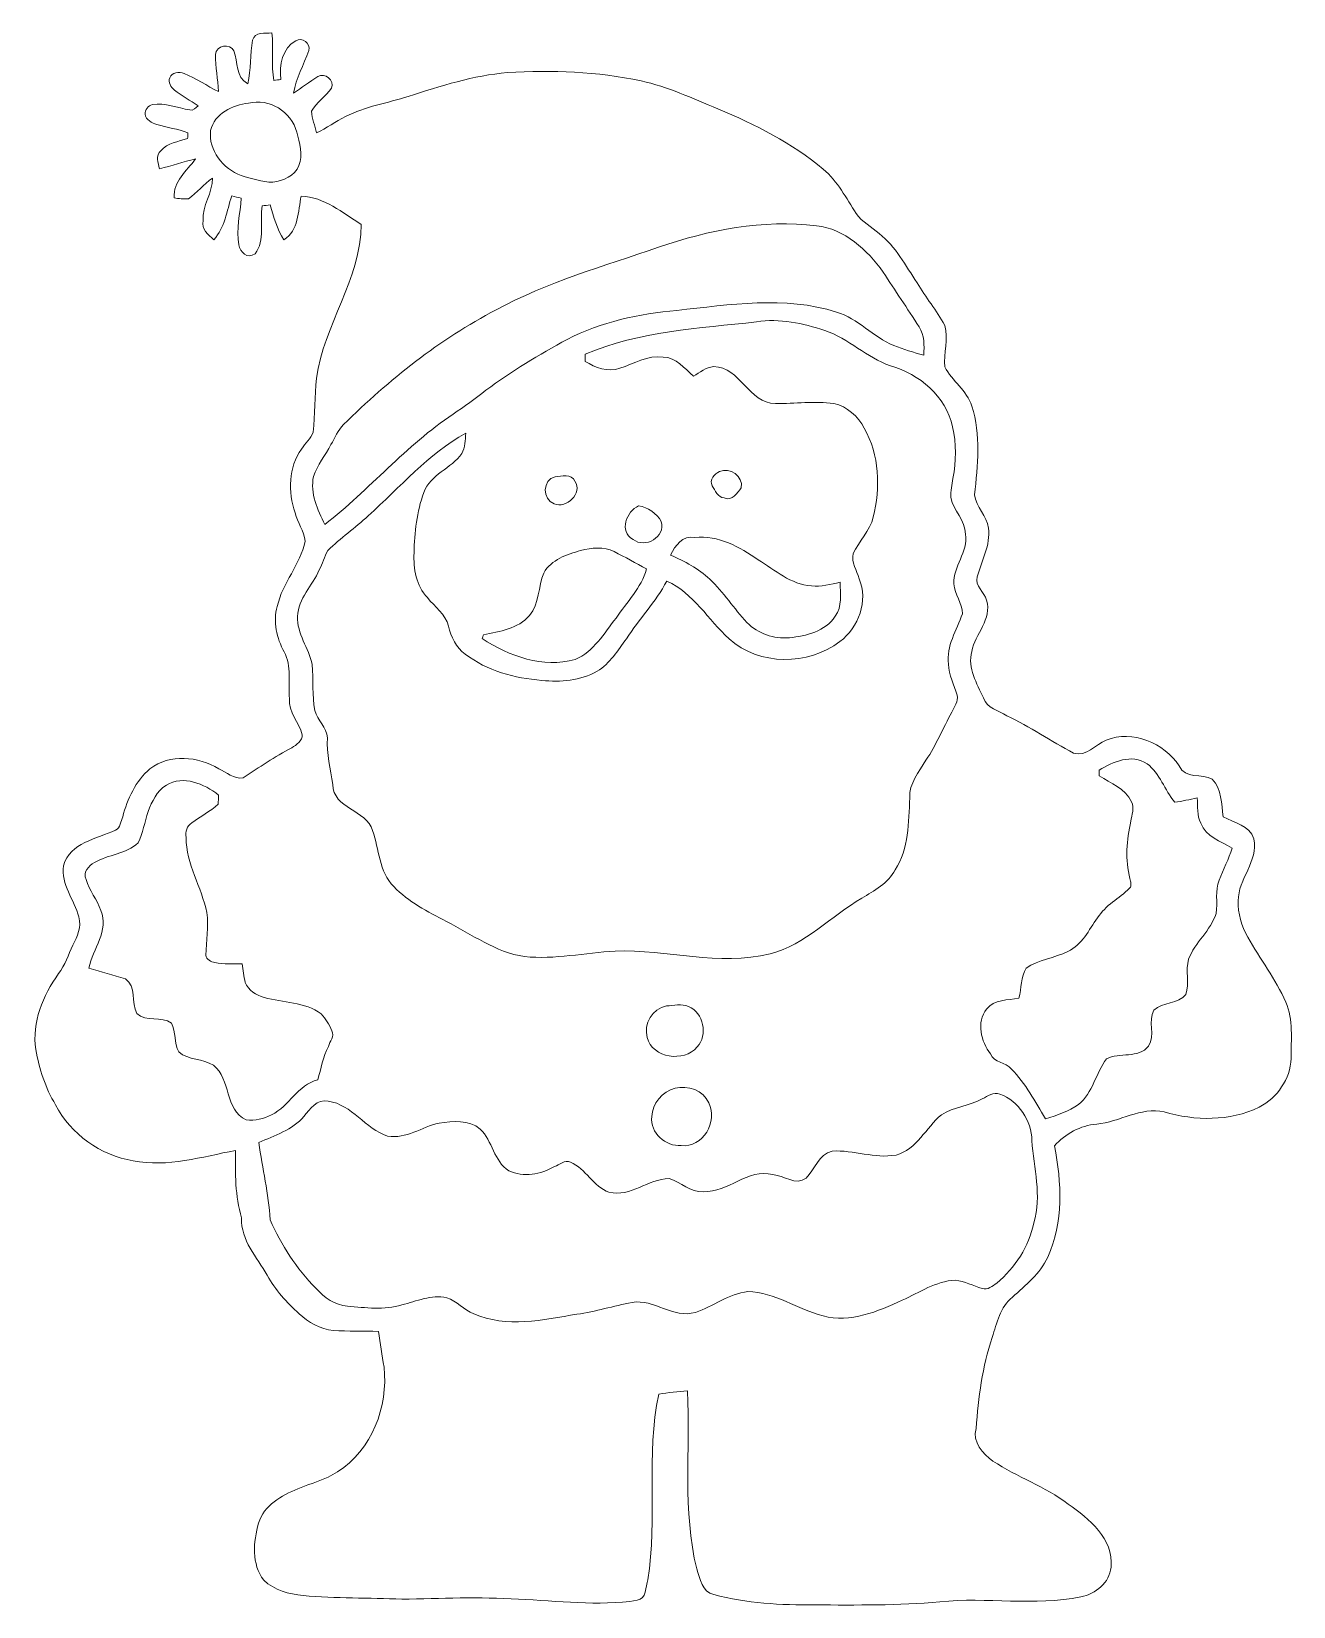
# Model space of a CAD drawing. Header units: centimetres. Extents: x -13 to 13, y -16.2 to 16.2.
import ezdxf

# ---------------------------------------------------------------- set-up
doc = ezdxf.new("R2010")
doc.units = ezdxf.units.CM
doc.header["$MEASUREMENT"] = 0
doc.layers.add('Layer 1', color=7, linetype='Continuous')

msp = doc.modelspace()

# ---------------------------------------------------------------- linework, layer by layer
at = {"layer": 'Layer 1', "color": 251, "lineweight": 9}
for points, knots in [([(-8.4577, 16.03893), (-8.40972, 16.21603), (-8.19594, 16.17546), (-8.05518, 16.18534), (-8.05518, 16.18534), (-8.02801, 15.85972), (-8.07211, 15.52811), (-8.01496, 15.20497), (-8.01496, 15.20497), (-7.96804, 15.21343), (-7.92112, 15.2219), (-7.87385, 15.23001), (-7.87385, 15.23001), (-7.90489, 15.52141), (-7.84422, 15.86854), (-7.56693, 16.02694), (-7.56693, 16.02694), (-7.44205, 16.10808), (-7.24732, 15.96908), (-7.29812, 15.82197), (-7.29812, 15.82197), (-7.40395, 15.53093), (-7.55212, 15.25294), (-7.61562, 14.94673), (-7.61562, 14.94673), (-7.44311, 15.05433), (-7.28471, 15.18309), (-7.10938, 15.2861), (-7.10938, 15.2861), (-6.97321, 15.37959), (-6.74919, 15.21132), (-6.8321, 15.04763), (-6.8321, 15.04763), (-6.94851, 14.87335), (-7.1369, 14.75588), (-7.24026, 14.57314), (-7.24026, 14.57314), (-7.23956, 14.41968), (-7.16724, 14.27645), (-7.1369, 14.12794), (-7.1369, 14.12794), (-6.92911, 14.2246), (-6.74461, 14.36324), (-6.53964, 14.46554), (-6.53964, 14.46554), (-6.13395, 14.67227), (-5.67922, 14.74142), (-5.24883, 14.87865), (-5.24883, 14.87865), (-4.58243, 15.0949), (-3.90686, 15.31045), (-3.20484, 15.36865), (-3.20484, 15.36865), (-2.28726, 15.42792), (-1.35699, 15.39264), (-0.45599, 15.19967), (-0.45599, 15.19967), (0.09505, 15.08185), (0.6034, 14.8349), (1.12304, 14.62676), (1.12304, 14.62676), (1.8928, 14.29939), (2.6548, 13.92297), (3.29686, 13.37864), (3.29686, 13.37864), (3.59319, 13.13345), (3.76711, 12.78174), (3.97525, 12.466), (3.97525, 12.466), (4.09625, 12.29314), (4.28922, 12.19189), (4.44586, 12.05537), (4.44586, 12.05537), (4.78911, 11.78937), (4.98878, 11.39461), (5.22726, 11.04184), (5.22726, 11.04184), (5.40541, 10.74233), (5.62978, 10.47104), (5.79594, 10.16448), (5.79594, 10.16448), (5.87637, 9.88684), (5.77724, 9.59121), (5.79805, 9.3097), (5.79805, 9.3097), (5.95151, 9.02218), (6.25314, 8.82039), (6.35579, 8.50113), (6.35579, 8.50113), (6.54206, 7.91129), (6.47644, 7.28158), (6.41224, 6.67692), (6.41224, 6.67692), (6.44258, 6.42609), (6.66201, 6.24124), (6.70011, 5.99112), (6.70011, 5.99112), (6.74173, 5.63693), (6.5537, 5.31872), (6.46833, 4.98605), (6.46833, 4.98605), (6.41189, 4.8012), (6.61191, 4.67279), (6.65812, 4.50557), (6.65812, 4.50557), (6.7756, 4.11363), (6.42388, 3.81307), (6.35368, 3.45041), (6.35368, 3.45041), (6.26301, 3.1061), (6.45669, 2.79036), (6.59745, 2.49262), (6.59745, 2.49262), (6.66589, 2.27954), (6.90613, 2.23368), (7.07334, 2.12785), (7.07334, 2.12785), (7.54959, 1.90066), (7.98774, 1.60432), (8.45129, 1.35456), (8.45129, 1.35456), (8.71552, 1.2713), (8.89791, 1.54047), (9.12228, 1.62443), (9.12228, 1.62443), (9.66732, 1.84245), (10.30761, 1.56164), (10.62758, 1.09668), (10.62758, 1.09668), (10.74823, 0.81128), (11.08584, 0.94146), (11.30562, 0.82222), (11.30562, 0.82222), (11.49894, 0.6109), (11.4933, 0.31386), (11.5321, 0.04681), (11.5321, 0.04681), (11.7473, -0.08301), (12.08808, -0.12676), (12.15969, -0.40898), (12.15969, -0.40898), (12.26094, -0.87465), (11.83479, -1.2306), (11.84008, -1.68498), (11.84008, -1.68498), (11.83161, -1.94533), (11.90957, -2.20532), (12.03728, -2.4311), (12.03728, -2.4311), (12.28775, -2.88301), (12.61513, -3.29153), (12.81762, -3.7706), (12.81762, -3.7706), (12.97849, -4.13255), (12.9284, -4.5453), (12.92769, -4.93053), (12.92769, -4.93053), (12.9164, -5.35386), (12.64159, -5.73945), (12.27294, -5.93383), (12.27294, -5.93383), (11.66581, -6.23158), (10.95108, -6.21641), (10.3129, -6.03014), (10.3129, -6.03014), (9.83171, -5.92431), (9.39533, -6.24075), (8.92684, -6.28343), (8.92684, -6.28343), (8.58782, -6.30636), (8.28267, -6.48522), (8.05512, -6.7304), (8.05512, -6.7304), (8.20647, -7.48605), (8.24492, -8.3045), (7.91754, -9.02099), (7.91754, -9.02099), (7.76232, -9.36565), (7.46422, -9.60096), (7.18976, -9.84508), (7.18976, -9.84508), (6.93858, -10.0511), (6.86979, -10.37848), (6.77701, -10.67375), (6.77701, -10.67375), (6.56746, -11.27736), (6.49267, -11.9173), (6.44152, -12.55088), (6.44152, -12.55088), (6.3625, -12.83381), (6.58157, -13.06488), (6.78795, -13.22081), (6.78795, -13.22081), (7.28501, -13.55136), (7.86074, -13.74504), (8.34017, -14.10593), (8.34017, -14.10593), (8.76738, -14.41214), (9.27468, -14.81325), (9.22211, -15.40556), (9.22211, -15.40556), (9.19072, -15.72871), (8.90109, -15.95201), (8.60193, -16.01939), (8.60193, -16.01939), (7.64308, -16.21131), (6.66377, -16.01587), (5.69822, -16.12064), (5.69822, -16.12064), (4.84132, -16.19861), (3.98054, -16.18414), (3.12153, -16.18449), (3.12153, -16.18449), (2.42479, -16.18767), (1.71747, -16.15204), (1.04155, -15.97177), (1.04155, -15.97177), (0.79954, -15.92062), (0.76039, -15.63663), (0.69018, -15.44296), (0.69018, -15.44296), (0.39844, -14.24422), (0.55648, -12.99644), (0.5018, -11.77654), (0.5018, -11.77654), (0.30319, -11.78818), (0.10563, -11.8097), (-0.09016, -11.8418), (-0.09016, -11.8418), (-0.36215, -13.10263), (-0.11203, -14.40226), (-0.31594, -15.66944), (-0.31594, -15.66944), (-0.36286, -15.80455), (-0.34381, -16.06067), (-0.53396, -16.08889), (-0.53396, -16.08889), (-1.3457, -16.21589), (-2.16591, -16.09524), (-2.98047, -16.06702), (-2.98047, -16.06702), (-3.77951, -16.01446), (-4.57996, -16.04973), (-5.37936, -16.06561), (-5.37936, -16.06561), (-6.0581, -16.03527), (-6.73861, -16.05256), (-7.41559, -15.99011), (-7.41559, -15.99011), (-7.70628, -15.9626), (-8.00438, -15.87511), (-8.22522, -15.67649), (-8.22522, -15.67649), (-8.47957, -15.34241), (-8.43829, -14.8831), (-8.33246, -14.50069), (-8.33246, -14.50069), (-8.22169, -14.13098), (-7.85833, -13.92883), (-7.52248, -13.79231), (-7.52248, -13.79231), (-7.24767, -13.68154), (-6.95628, -13.60357), (-6.70369, -13.44518), (-6.70369, -13.44518), (-5.99919, -12.99009), (-5.65735, -12.10215), (-5.74872, -11.28476), (-5.74872, -11.28476), (-5.78893, -11.04064), (-5.83268, -10.79687), (-5.86055, -10.55134), (-5.86055, -10.55134), (-6.17099, -10.54358), (-6.48214, -10.54993), (-6.79188, -10.53229), (-6.79188, -10.53229), (-7.06246, -10.5083), (-7.30059, -10.36437), (-7.49779, -10.18657), (-7.49779, -10.18657), (-7.75214, -9.9562), (-7.98568, -9.69762), (-8.15325, -9.39634), (-8.15325, -9.39634), (-8.36245, -9.01711), (-8.70358, -8.68021), (-8.6803, -8.21278), (-8.6803, -8.21278), (-8.81753, -7.76369), (-8.81189, -7.29061), (-8.80554, -6.82495), (-8.80554, -6.82495), (-9.50016, -6.95512), (-10.20183, -7.18125), (-10.91444, -7.03732), (-10.91444, -7.03732), (-11.5886, -6.92972), (-12.19573, -6.48769), (-12.51217, -5.88409), (-12.51217, -5.88409), (-12.72172, -5.53696), (-12.84837, -5.14573), (-12.91575, -4.74744), (-12.91575, -4.74744), (-13.00712, -4.18441), (-12.77146, -3.63196), (-12.45008, -3.18463), (-12.45008, -3.18463), (-12.31215, -3.01071), (-12.25359, -2.79199), (-12.1534, -2.59655), (-12.1534, -2.59655), (-12.06344, -2.41981), (-11.97242, -2.2212), (-12.03381, -2.01765), (-12.03381, -2.01765), (-12.12341, -1.66663), (-12.4081, -1.34419), (-12.34813, -0.9639), (-12.34813, -0.9639), (-12.21337, -0.48271), (-11.66409, -0.40757), (-11.27498, -0.22977), (-11.27498, -0.22977), (-11.17021, -0.18496), (-11.17126, -0.04103), (-11.12928, 0.04399), (-11.12928, 0.04399), (-11.03086, 0.4137), (-10.86294, 0.78094), (-10.56766, 1.03424), (-10.56766, 1.03424), (-10.1595, 1.34468), (-9.576, 1.29071), (-9.15302, 1.03565), (-9.15302, 1.03565), (-8.99145, 0.96192), (-8.84258, 0.81446), (-8.64926, 0.84867), (-8.64926, 0.84867), (-8.32047, 1.06246), (-7.99662, 1.28577), (-7.64807, 1.46745), (-7.64807, 1.46745), (-7.54965, 1.52566), (-7.42864, 1.60926), (-7.43182, 1.73662), (-7.43182, 1.73662), (-7.49779, 1.99167), (-7.72392, 2.1984), (-7.69781, 2.47816), (-7.69781, 2.47816), (-7.72216, 2.79566), (-7.6449, 3.14632), (-7.80471, 3.43983), (-7.80471, 3.43983), (-7.95781, 3.72311), (-8.03895, 4.06319), (-7.94723, 4.37892), (-7.94723, 4.37892), (-7.84034, 4.86223), (-7.47168, 5.23864), (-7.3722, 5.72195), (-7.3722, 5.72195), (-7.40113, 5.92832), (-7.52425, 6.10683), (-7.57999, 6.30579), (-7.57999, 6.30579), (-7.72357, 6.73336), (-7.72039, 7.24242), (-7.44522, 7.61707), (-7.44522, 7.61707), (-7.37044, 7.7356), (-7.25614, 7.8312), (-7.20569, 7.96455), (-7.20569, 7.96455), (-7.16406, 8.33356), (-7.1817, 8.70609), (-7.14078, 9.0751), (-7.14078, 9.0751), (-6.98344, 10.17647), (-6.23132, 11.11063), (-6.21826, 12.24481), (-6.21826, 12.24481), (-6.60632, 12.48152), (-6.97638, 12.80925), (-7.4551, 12.82795), (-7.4551, 12.82795), (-7.51684, 12.51292), (-7.5052, 12.12134), (-7.80894, 11.92766), (-7.80894, 11.92766), (-7.95711, 12.14321), (-8.01531, 12.39827), (-8.09046, 12.6445), (-8.09046, 12.6445), (-8.14584, 12.63815), (-8.20088, 12.63216), (-8.25591, 12.62616), (-8.25591, 12.62616), (-8.31235, 12.3076), (-8.18747, 11.91284), (-8.40372, 11.63944), (-8.40372, 11.63944), (-8.56071, 11.52161), (-8.71346, 11.67507), (-8.73745, 11.82289), (-8.73745, 11.82289), (-8.7946, 12.14356), (-8.70852, 12.46529), (-8.68947, 12.78526), (-8.68947, 12.78526), (-8.75403, 12.80079), (-8.81859, 12.81525), (-8.88315, 12.82901), (-8.88315, 12.82901), (-8.98969, 12.52244), (-9.02144, 12.17672), (-9.25286, 11.92907), (-9.25286, 11.92907), (-9.36645, 12.03067), (-9.51815, 12.14144), (-9.47229, 12.32242), (-9.47229, 12.32242), (-9.50016, 12.63251), (-9.27226, 12.8911), (-9.28249, 13.19837), (-9.28249, 13.19837), (-9.46029, 13.07137), (-9.6007, 12.90062), (-9.77462, 12.76974), (-9.77462, 12.76974), (-9.87481, 12.76445), (-9.97323, 12.77468), (-10.07166, 12.79055), (-10.07166, 12.79055), (-10.09035, 13.12993), (-9.8106, 13.34512), (-9.63068, 13.59312), (-9.63068, 13.59312), (-9.87904, 13.53033), (-10.1214, 13.44602), (-10.37187, 13.39098), (-10.37187, 13.39098), (-10.39903, 13.51199), (-10.45795, 13.66086), (-10.34718, 13.76069), (-10.34718, 13.76069), (-10.20748, 13.92474), (-9.98311, 13.94484), (-9.7919, 14.0161), (-9.7919, 14.0161), (-9.79049, 14.04503), (-9.78802, 14.10289), (-9.78661, 14.13182), (-9.78661, 14.13182), (-9.99475, 14.2059), (-10.21383, 14.23977), (-10.42549, 14.30044), (-10.42549, 14.30044), (-10.52991, 14.33184), (-10.64915, 14.39393), (-10.66891, 14.51211), (-10.66891, 14.51211), (-10.67385, 14.60242), (-10.60541, 14.68885), (-10.51757, 14.70967), (-10.51757, 14.70967), (-10.25334, 14.75482), (-10.00251, 14.6444), (-9.74639, 14.6003), (-9.74639, 14.6003), (-9.67372, 14.57773), (-9.62716, 14.64793), (-9.57741, 14.68638), (-9.57741, 14.68638), (-9.74146, 14.79151), (-9.91185, 14.88958), (-10.06495, 15.01094), (-10.06495, 15.01094), (-10.13163, 15.07197), (-10.20642, 15.16969), (-10.15914, 15.26353), (-10.15914, 15.26353), (-10.11646, 15.37924), (-9.96618, 15.39688), (-9.86563, 15.35207), (-9.86563, 15.35207), (-9.61551, 15.25647), (-9.39644, 15.09525), (-9.15584, 14.97954), (-9.15584, 14.97954), (-9.1629, 15.23389), (-9.22675, 15.48542), (-9.21758, 15.74048), (-9.21758, 15.74048), (-9.20735, 15.92922), (-8.91701, 15.98813), (-8.83905, 15.81457), (-8.83905, 15.81457), (-8.75015, 15.58597), (-8.81118, 15.27164), (-8.55189, 15.14005), (-8.55189, 15.14005), (-8.48486, 15.43498), (-8.50603, 15.74189), (-8.4577, 16.03893), (-8.4577, 16.03893), (-8.4577, 16.03893), (-8.4577, 16.03893), (-8.4577, 16.03893)], [0, 0, 0, 0, 0.00775194, 0.00775194, 0.00775194, 0.00775194, 0.01550388, 0.01550388, 0.01550388, 0.01550388, 0.02325581, 0.02325581, 0.02325581, 0.02325581, 0.03100775, 0.03100775, 0.03100775, 0.03100775, 0.03875969, 0.03875969, 0.03875969, 0.03875969, 0.04651163, 0.04651163, 0.04651163, 0.04651163, 0.05426357, 0.05426357, 0.05426357, 0.05426357, 0.0620155, 0.0620155, 0.0620155, 0.0620155, 0.06976744, 0.06976744, 0.06976744, 0.06976744, 0.07751938, 0.07751938, 0.07751938, 0.07751938, 0.08527132, 0.08527132, 0.08527132, 0.08527132, 0.09302326, 0.09302326, 0.09302326, 0.09302326, 0.10077519, 0.10077519, 0.10077519, 0.10077519, 0.10852713, 0.10852713, 0.10852713, 0.10852713, 0.11627907, 0.11627907, 0.11627907, 0.11627907, 0.12403101, 0.12403101, 0.12403101, 0.12403101, 0.13178295, 0.13178295, 0.13178295, 0.13178295, 0.13953488, 0.13953488, 0.13953488, 0.13953488, 0.14728682, 0.14728682, 0.14728682, 0.14728682, 0.15503876, 0.15503876, 0.15503876, 0.15503876, 0.1627907, 0.1627907, 0.1627907, 0.1627907, 0.17054264, 0.17054264, 0.17054264, 0.17054264, 0.17829457, 0.17829457, 0.17829457, 0.17829457, 0.18604651, 0.18604651, 0.18604651, 0.18604651, 0.19379845, 0.19379845, 0.19379845, 0.19379845, 0.20155039, 0.20155039, 0.20155039, 0.20155039, 0.20930233, 0.20930233, 0.20930233, 0.20930233, 0.21705426, 0.21705426, 0.21705426, 0.21705426, 0.2248062, 0.2248062, 0.2248062, 0.2248062, 0.23255814, 0.23255814, 0.23255814, 0.23255814, 0.24031008, 0.24031008, 0.24031008, 0.24031008, 0.24806202, 0.24806202, 0.24806202, 0.24806202, 0.25581395, 0.25581395, 0.25581395, 0.25581395, 0.26356589, 0.26356589, 0.26356589, 0.26356589, 0.27131783, 0.27131783, 0.27131783, 0.27131783, 0.27906977, 0.27906977, 0.27906977, 0.27906977, 0.28682171, 0.28682171, 0.28682171, 0.28682171, 0.29457364, 0.29457364, 0.29457364, 0.29457364, 0.30232558, 0.30232558, 0.30232558, 0.30232558, 0.31007752, 0.31007752, 0.31007752, 0.31007752, 0.31782946, 0.31782946, 0.31782946, 0.31782946, 0.3255814, 0.3255814, 0.3255814, 0.3255814, 0.33333333, 0.33333333, 0.33333333, 0.33333333, 0.34108527, 0.34108527, 0.34108527, 0.34108527, 0.34883721, 0.34883721, 0.34883721, 0.34883721, 0.35658915, 0.35658915, 0.35658915, 0.35658915, 0.36434109, 0.36434109, 0.36434109, 0.36434109, 0.37209302, 0.37209302, 0.37209302, 0.37209302, 0.37984496, 0.37984496, 0.37984496, 0.37984496, 0.3875969, 0.3875969, 0.3875969, 0.3875969, 0.39534884, 0.39534884, 0.39534884, 0.39534884, 0.40310078, 0.40310078, 0.40310078, 0.40310078, 0.41085271, 0.41085271, 0.41085271, 0.41085271, 0.41860465, 0.41860465, 0.41860465, 0.41860465, 0.42635659, 0.42635659, 0.42635659, 0.42635659, 0.43410853, 0.43410853, 0.43410853, 0.43410853, 0.44186047, 0.44186047, 0.44186047, 0.44186047, 0.4496124, 0.4496124, 0.4496124, 0.4496124, 0.45736434, 0.45736434, 0.45736434, 0.45736434, 0.46511628, 0.46511628, 0.46511628, 0.46511628, 0.47286822, 0.47286822, 0.47286822, 0.47286822, 0.48062016, 0.48062016, 0.48062016, 0.48062016, 0.48837209, 0.48837209, 0.48837209, 0.48837209, 0.49612403, 0.49612403, 0.49612403, 0.49612403, 0.50387597, 0.50387597, 0.50387597, 0.50387597, 0.51162791, 0.51162791, 0.51162791, 0.51162791, 0.51937984, 0.51937984, 0.51937984, 0.51937984, 0.52713178, 0.52713178, 0.52713178, 0.52713178, 0.53488372, 0.53488372, 0.53488372, 0.53488372, 0.54263566, 0.54263566, 0.54263566, 0.54263566, 0.5503876, 0.5503876, 0.5503876, 0.5503876, 0.55813953, 0.55813953, 0.55813953, 0.55813953, 0.56589147, 0.56589147, 0.56589147, 0.56589147, 0.57364341, 0.57364341, 0.57364341, 0.57364341, 0.58139535, 0.58139535, 0.58139535, 0.58139535, 0.58914729, 0.58914729, 0.58914729, 0.58914729, 0.59689922, 0.59689922, 0.59689922, 0.59689922, 0.60465116, 0.60465116, 0.60465116, 0.60465116, 0.6124031, 0.6124031, 0.6124031, 0.6124031, 0.62015504, 0.62015504, 0.62015504, 0.62015504, 0.62790698, 0.62790698, 0.62790698, 0.62790698, 0.63565891, 0.63565891, 0.63565891, 0.63565891, 0.64341085, 0.64341085, 0.64341085, 0.64341085, 0.65116279, 0.65116279, 0.65116279, 0.65116279, 0.65891473, 0.65891473, 0.65891473, 0.65891473, 0.66666667, 0.66666667, 0.66666667, 0.66666667, 0.6744186, 0.6744186, 0.6744186, 0.6744186, 0.68217054, 0.68217054, 0.68217054, 0.68217054, 0.68992248, 0.68992248, 0.68992248, 0.68992248, 0.69767442, 0.69767442, 0.69767442, 0.69767442, 0.70542636, 0.70542636, 0.70542636, 0.70542636, 0.71317829, 0.71317829, 0.71317829, 0.71317829, 0.72093023, 0.72093023, 0.72093023, 0.72093023, 0.72868217, 0.72868217, 0.72868217, 0.72868217, 0.73643411, 0.73643411, 0.73643411, 0.73643411, 0.74418605, 0.74418605, 0.74418605, 0.74418605, 0.75193798, 0.75193798, 0.75193798, 0.75193798, 0.75968992, 0.75968992, 0.75968992, 0.75968992, 0.76744186, 0.76744186, 0.76744186, 0.76744186, 0.7751938, 0.7751938, 0.7751938, 0.7751938, 0.78294574, 0.78294574, 0.78294574, 0.78294574, 0.79069767, 0.79069767, 0.79069767, 0.79069767, 0.79844961, 0.79844961, 0.79844961, 0.79844961, 0.80620155, 0.80620155, 0.80620155, 0.80620155, 0.81395349, 0.81395349, 0.81395349, 0.81395349, 0.82170543, 0.82170543, 0.82170543, 0.82170543, 0.82945736, 0.82945736, 0.82945736, 0.82945736, 0.8372093, 0.8372093, 0.8372093, 0.8372093, 0.84496124, 0.84496124, 0.84496124, 0.84496124, 0.85271318, 0.85271318, 0.85271318, 0.85271318, 0.86046512, 0.86046512, 0.86046512, 0.86046512, 0.86821705, 0.86821705, 0.86821705, 0.86821705, 0.87596899, 0.87596899, 0.87596899, 0.87596899, 0.88372093, 0.88372093, 0.88372093, 0.88372093, 0.89147287, 0.89147287, 0.89147287, 0.89147287, 0.89922481, 0.89922481, 0.89922481, 0.89922481, 0.90697674, 0.90697674, 0.90697674, 0.90697674, 0.91472868, 0.91472868, 0.91472868, 0.91472868, 0.92248062, 0.92248062, 0.92248062, 0.92248062, 0.93023256, 0.93023256, 0.93023256, 0.93023256, 0.9379845, 0.9379845, 0.9379845, 0.9379845, 0.94573643, 0.94573643, 0.94573643, 0.94573643, 0.95348837, 0.95348837, 0.95348837, 0.95348837, 0.96124031, 0.96124031, 0.96124031, 0.96124031, 0.96899225, 0.96899225, 0.96899225, 0.96899225, 0.97674419, 0.97674419, 0.97674419, 0.97674419, 0.98449612, 0.98449612, 0.98449612, 0.98449612, 1, 1, 1, 1]), ([(-8.54095, 14.74), (-8.86339, 14.70085), (-9.24263, 14.52587), (-9.31883, 14.17944), (-9.31883, 14.17944), (-9.36892, 13.77128), (-9.05989, 13.38534), (-8.69088, 13.24881), (-8.69088, 13.24881), (-8.47816, 13.19202), (-8.26191, 13.11194), (-8.0386, 13.11264), (-8.0386, 13.11264), (-7.82517, 13.14157), (-7.58739, 13.24246), (-7.49991, 13.45378), (-7.49991, 13.45378), (-7.40783, 13.67567), (-7.48826, 13.92474), (-7.54153, 14.14593), (-7.54153, 14.14593), (-7.66218, 14.55974), (-8.10845, 14.8543), (-8.54095, 14.74), (-8.54095, 14.74), (-8.54095, 14.74), (-8.54095, 14.74), (-8.54095, 14.74)], [0, 0, 0, 0, 0.125, 0.125, 0.125, 0.125, 0.25, 0.25, 0.25, 0.25, 0.375, 0.375, 0.375, 0.375, 0.5, 0.5, 0.5, 0.5, 0.625, 0.625, 0.625, 0.625, 0.75, 0.75, 0.75, 0.75, 1, 1, 1, 1]), ([(-0.10004, 11.77279), (-1.22752, 11.38438), (-2.38463, 11.05383), (-3.44014, 10.48727), (-3.44014, 10.48727), (-4.60572, 9.87449), (-5.64571, 9.04547), (-6.58021, 8.1226), (-6.58021, 8.1226), (-6.69769, 8.00618), (-6.75872, 7.84884), (-6.84198, 7.70914), (-6.84198, 7.70914), (-6.96016, 7.49007), (-7.11785, 7.29004), (-7.20146, 7.05333), (-7.20146, 7.05333), (-7.26954, 6.70196), (-7.11891, 6.36929), (-6.96756, 6.06273), (-6.96756, 6.06273), (-6.05105, 6.77887), (-5.29822, 7.68974), (-4.32596, 8.33779), (-4.32596, 8.33779), (-4.09489, 8.49266), (-3.86771, 8.65388), (-3.65145, 8.82886), (-3.65145, 8.82886), (-3.1237, 9.22291), (-2.55643, 9.5637), (-1.97646, 9.8752), (-1.97646, 9.8752), (-1.27655, 10.23609), (-0.49621, 10.40225), (0.28272, 10.47386), (0.28272, 10.47386), (1.36963, 10.59063), (2.50346, 10.77584), (3.5692, 10.44), (3.5692, 10.44), (4.01229, 10.30453), (4.32097, 9.92424), (4.74642, 9.75314), (4.74642, 9.75314), (4.94821, 9.67412), (5.15423, 9.60285), (5.36555, 9.5517), (5.36555, 9.5517), (5.37437, 9.7489), (5.38566, 9.96092), (5.26994, 10.13237), (5.26994, 10.13237), (5.02935, 10.51302), (4.77182, 10.88309), (4.53087, 11.26338), (4.53087, 11.26338), (4.19962, 11.71741), (3.73924, 12.15132), (3.15716, 12.21659), (3.15716, 12.21659), (2.05473, 12.35064), (0.94171, 12.12804), (-0.10004, 11.77279), (-0.10004, 11.77279), (-0.10004, 11.77279), (-0.10004, 11.77279), (-0.10004, 11.77279)], [0, 0, 0, 0, 0.05555556, 0.05555556, 0.05555556, 0.05555556, 0.11111111, 0.11111111, 0.11111111, 0.11111111, 0.16666667, 0.16666667, 0.16666667, 0.16666667, 0.22222222, 0.22222222, 0.22222222, 0.22222222, 0.27777778, 0.27777778, 0.27777778, 0.27777778, 0.33333333, 0.33333333, 0.33333333, 0.33333333, 0.38888889, 0.38888889, 0.38888889, 0.38888889, 0.44444444, 0.44444444, 0.44444444, 0.44444444, 0.5, 0.5, 0.5, 0.5, 0.55555556, 0.55555556, 0.55555556, 0.55555556, 0.61111111, 0.61111111, 0.61111111, 0.61111111, 0.66666667, 0.66666667, 0.66666667, 0.66666667, 0.72222222, 0.72222222, 0.72222222, 0.72222222, 0.77777778, 0.77777778, 0.77777778, 0.77777778, 0.83333333, 0.83333333, 0.83333333, 0.83333333, 0.88888889, 0.88888889, 0.88888889, 0.88888889, 1, 1, 1, 1]), ([(1.92208, 10.23891), (0.73569, 10.0971), (-0.49162, 10.05194), (-1.60358, 9.56899), (-1.60358, 9.56899), (-1.60499, 9.52066), (-1.60605, 9.47233), (-1.60711, 9.42364), (-1.60711, 9.42364), (-1.39332, 9.29276), (-1.14356, 9.1954), (-0.89026, 9.28147), (-0.89026, 9.28147), (-0.6031, 9.37496), (-0.31841, 9.55417), (-0.00338, 9.51254), (-0.00338, 9.51254), (0.26509, 9.50866), (0.43724, 9.2783), (0.62104, 9.11708), (0.62104, 9.11708), (0.75474, 9.18975), (0.87962, 9.30511), (1.03837, 9.31605), (1.03837, 9.31605), (1.59753, 9.31005), (1.7524, 8.55899), (2.31296, 8.55652), (2.31296, 8.55652), (2.71336, 8.54664), (3.11624, 8.61084), (3.51593, 8.55616), (3.51593, 8.55616), (3.78828, 8.49619), (4.00806, 8.28946), (4.14106, 8.05099), (4.14106, 8.05099), (4.45256, 7.49607), (4.47267, 6.82191), (4.32662, 6.21407), (4.32662, 6.21407), (4.25324, 5.93291), (4.03628, 5.72054), (3.91175, 5.46477), (3.91175, 5.46477), (3.86871, 5.28697), (3.99007, 5.11517), (4.03311, 4.94831), (4.03311, 4.94831), (4.22749, 4.49216), (4.02429, 3.94465), (3.63941, 3.65573), (3.63941, 3.65573), (2.98818, 3.15937), (1.97324, 3.14843), (1.35517, 3.71111), (1.35517, 3.71111), (0.92443, 4.10446), (0.62562, 4.64774), (0.07423, 4.89856), (0.07423, 4.89856), (-0.15789, 4.47241), (-0.48986, 4.11434), (-0.75832, 3.71252), (-0.75832, 3.71252), (-0.93436, 3.47052), (-1.09381, 3.20206), (-1.35804, 3.04401), (-1.35804, 3.04401), (-1.70165, 2.84857), (-2.11299, 2.81506), (-2.49928, 2.85245), (-2.49928, 2.85245), (-3.05596, 2.90502), (-3.62782, 3.04401), (-4.07514, 3.39679), (-4.07514, 3.39679), (-4.26917, 3.52661), (-4.36477, 3.7545), (-4.41945, 3.97217), (-4.41945, 3.97217), (-4.48436, 4.21629), (-4.70238, 4.37046), (-4.85478, 4.55778), (-4.85478, 4.55778), (-5.08726, 4.80084), (-5.14653, 5.15362), (-5.13065, 5.47782), (-5.13065, 5.47782), (-5.11971, 5.89798), (-5.07315, 6.3259), (-4.93063, 6.72348), (-4.93063, 6.72348), (-4.7941, 7.09884), (-4.36336, 7.21279), (-4.14711, 7.52464), (-4.14711, 7.52464), (-4.07126, 7.64988), (-4.08043, 7.8058), (-4.0642, 7.94409), (-4.0642, 7.94409), (-4.84031, 7.51688), (-5.4224, 6.82755), (-6.07609, 6.2437), (-6.07609, 6.2437), (-6.33856, 5.989), (-6.64901, 5.78968), (-6.90336, 5.52616), (-6.90336, 5.52616), (-6.97815, 5.40162), (-7.01272, 5.25628), (-7.08186, 5.12822), (-7.08186, 5.12822), (-7.22686, 4.80649), (-7.50767, 4.54226), (-7.53201, 4.17219), (-7.53201, 4.17219), (-7.54365, 3.81271), (-7.29635, 3.52097), (-7.22968, 3.17948), (-7.22968, 3.17948), (-7.19299, 2.86621), (-7.23956, 2.54483), (-7.17076, 2.23439), (-7.17076, 2.23439), (-7.12032, 2.03119), (-6.92347, 1.88478), (-6.915, 1.67065), (-6.915, 1.67065), (-6.93158, 1.34539), (-6.85573, 1.02753), (-6.80176, 0.70897), (-6.80176, 0.70897), (-6.80105, 0.2112), (-6.10961, 0.19427), (-5.98614, -0.23859), (-5.98614, -0.23859), (-5.84361, -0.62417), (-5.8549, -1.08208), (-5.54728, -1.39182), (-5.54728, -1.39182), (-5.24248, -1.70438), (-4.84984, -1.91252), (-4.46461, -2.10972), (-4.46461, -2.10972), (-3.9372, -2.36831), (-3.45566, -2.74895), (-2.85806, -2.83327), (-2.85806, -2.83327), (-2.23117, -2.89394), (-1.61028, -2.75883), (-0.98657, -2.71932), (-0.98657, -2.71932), (0.0767, -2.68686), (1.1495, -3.04035), (2.20289, -2.77365), (2.20289, -2.77365), (2.9342, -2.58456), (3.45455, -2.00106), (4.08814, -1.62994), (4.08814, -1.62994), (4.34884, -1.47931), (4.62824, -1.32126), (4.77747, -1.04645), (4.77747, -1.04645), (5.06216, -0.60795), (5.05263, -0.06855), (5.07627, 0.43275), (5.07627, 0.43275), (5.06075, 0.73296), (5.26924, 0.96968), (5.41106, 1.21133), (5.41106, 1.21133), (5.62166, 1.52177), (5.76136, 1.87102), (5.94375, 2.19734), (5.94375, 2.19734), (5.99208, 2.30565), (6.0838, 2.42383), (6.04994, 2.55083), (6.04994, 2.55083), (5.99526, 2.76355), (5.87496, 2.9597), (5.87707, 3.18618), (5.87707, 3.18618), (5.82169, 3.56259), (6.04429, 3.8868), (6.16141, 4.22582), (6.16141, 4.22582), (6.16424, 4.44736), (5.99702, 4.62304), (5.98573, 4.84318), (5.98573, 4.84318), (5.96809, 5.20654), (6.28136, 5.49617), (6.22315, 5.86482), (6.22315, 5.86482), (6.21962, 6.14951), (5.97444, 6.34813), (5.92576, 6.61871), (5.92576, 6.61871), (5.90988, 6.7517), (5.95081, 6.884), (5.96597, 7.01452), (5.96597, 7.01452), (6.03512, 7.36342), (6.03688, 7.7296), (5.95927, 8.07709), (5.95927, 8.07709), (5.81922, 8.69833), (5.27665, 9.16894), (4.67728, 9.33263), (4.67728, 9.33263), (4.19291, 9.50584), (3.81615, 9.89143), (3.32931, 10.0597), (3.32931, 10.0597), (2.87882, 10.20928), (2.39798, 10.31088), (1.92208, 10.23891), (1.92208, 10.23891), (1.92208, 10.23891), (1.92208, 10.23891), (1.92208, 10.23891)], [0, 0, 0, 0, 0.01754386, 0.01754386, 0.01754386, 0.01754386, 0.03508772, 0.03508772, 0.03508772, 0.03508772, 0.05263158, 0.05263158, 0.05263158, 0.05263158, 0.07017544, 0.07017544, 0.07017544, 0.07017544, 0.0877193, 0.0877193, 0.0877193, 0.0877193, 0.10526316, 0.10526316, 0.10526316, 0.10526316, 0.12280702, 0.12280702, 0.12280702, 0.12280702, 0.14035088, 0.14035088, 0.14035088, 0.14035088, 0.15789474, 0.15789474, 0.15789474, 0.15789474, 0.1754386, 0.1754386, 0.1754386, 0.1754386, 0.19298246, 0.19298246, 0.19298246, 0.19298246, 0.21052632, 0.21052632, 0.21052632, 0.21052632, 0.22807018, 0.22807018, 0.22807018, 0.22807018, 0.24561404, 0.24561404, 0.24561404, 0.24561404, 0.26315789, 0.26315789, 0.26315789, 0.26315789, 0.28070175, 0.28070175, 0.28070175, 0.28070175, 0.29824561, 0.29824561, 0.29824561, 0.29824561, 0.31578947, 0.31578947, 0.31578947, 0.31578947, 0.33333333, 0.33333333, 0.33333333, 0.33333333, 0.35087719, 0.35087719, 0.35087719, 0.35087719, 0.36842105, 0.36842105, 0.36842105, 0.36842105, 0.38596491, 0.38596491, 0.38596491, 0.38596491, 0.40350877, 0.40350877, 0.40350877, 0.40350877, 0.42105263, 0.42105263, 0.42105263, 0.42105263, 0.43859649, 0.43859649, 0.43859649, 0.43859649, 0.45614035, 0.45614035, 0.45614035, 0.45614035, 0.47368421, 0.47368421, 0.47368421, 0.47368421, 0.49122807, 0.49122807, 0.49122807, 0.49122807, 0.50877193, 0.50877193, 0.50877193, 0.50877193, 0.52631579, 0.52631579, 0.52631579, 0.52631579, 0.54385965, 0.54385965, 0.54385965, 0.54385965, 0.56140351, 0.56140351, 0.56140351, 0.56140351, 0.57894737, 0.57894737, 0.57894737, 0.57894737, 0.59649123, 0.59649123, 0.59649123, 0.59649123, 0.61403509, 0.61403509, 0.61403509, 0.61403509, 0.63157895, 0.63157895, 0.63157895, 0.63157895, 0.64912281, 0.64912281, 0.64912281, 0.64912281, 0.66666667, 0.66666667, 0.66666667, 0.66666667, 0.68421053, 0.68421053, 0.68421053, 0.68421053, 0.70175439, 0.70175439, 0.70175439, 0.70175439, 0.71929825, 0.71929825, 0.71929825, 0.71929825, 0.73684211, 0.73684211, 0.73684211, 0.73684211, 0.75438596, 0.75438596, 0.75438596, 0.75438596, 0.77192982, 0.77192982, 0.77192982, 0.77192982, 0.78947368, 0.78947368, 0.78947368, 0.78947368, 0.80701754, 0.80701754, 0.80701754, 0.80701754, 0.8245614, 0.8245614, 0.8245614, 0.8245614, 0.84210526, 0.84210526, 0.84210526, 0.84210526, 0.85964912, 0.85964912, 0.85964912, 0.85964912, 0.87719298, 0.87719298, 0.87719298, 0.87719298, 0.89473684, 0.89473684, 0.89473684, 0.89473684, 0.9122807, 0.9122807, 0.9122807, 0.9122807, 0.92982456, 0.92982456, 0.92982456, 0.92982456, 0.94736842, 0.94736842, 0.94736842, 0.94736842, 0.96491228, 0.96491228, 0.96491228, 0.96491228, 1, 1, 1, 1]), ([(1.16185, 7.15705), (1.05425, 7.1126), (0.94136, 6.97925), (1.00874, 6.86071), (1.00874, 6.86071), (1.06695, 6.76476), (1.12516, 6.62259), (1.25533, 6.6113), (1.25533, 6.6113), (1.42996, 6.54145), (1.52062, 6.71607), (1.60846, 6.82226), (1.60846, 6.82226), (1.65256, 7.05404), (1.37351, 7.2523), (1.16185, 7.15705), (1.16185, 7.15705), (1.16185, 7.15705), (1.16185, 7.15705), (1.16185, 7.15705)], [0, 0, 0, 0, 0.16666667, 0.16666667, 0.16666667, 0.16666667, 0.33333333, 0.33333333, 0.33333333, 0.33333333, 0.5, 0.5, 0.5, 0.5, 0.66666667, 0.66666667, 0.66666667, 0.66666667, 1, 1, 1, 1]), ([(-2.22341, 7.04557), (-2.49117, 6.99689), (-2.49152, 6.56897), (-2.24704, 6.491), (-2.24704, 6.491), (-1.9934, 6.38129), (-1.64521, 6.71114), (-1.81666, 6.95808), (-1.81666, 6.95808), (-1.88756, 7.10977), (-2.09711, 7.06815), (-2.22341, 7.04557), (-2.22341, 7.04557), (-2.22341, 7.04557), (-2.22341, 7.04557), (-2.22341, 7.04557)], [0, 0, 0, 0, 0.2, 0.2, 0.2, 0.2, 0.4, 0.4, 0.4, 0.4, 0.6, 0.6, 0.6, 0.6, 1, 1, 1, 1]), ([(-0.50538, 6.44867), (-0.75726, 6.33719), (-0.91954, 5.9188), (-0.61968, 5.75758), (-0.61968, 5.75758), (-0.37133, 5.5579), (0.05448, 5.81049), (-0.04007, 6.12482), (-0.04007, 6.12482), (-0.13108, 6.29239), (-0.317, 6.42221), (-0.50538, 6.44867), (-0.50538, 6.44867), (-0.50538, 6.44867), (-0.50538, 6.44867), (-0.50538, 6.44867)], [0, 0, 0, 0, 0.2, 0.2, 0.2, 0.2, 0.4, 0.4, 0.4, 0.4, 0.6, 0.6, 0.6, 0.6, 1, 1, 1, 1]), ([(0.15043, 5.43479), (0.44112, 5.30849), (0.72511, 5.15468), (0.95935, 4.93772), (0.95935, 4.93772), (1.24757, 4.66996), (1.45501, 4.33024), (1.72559, 4.04555), (1.72559, 4.04555), (1.95066, 3.81695), (2.27804, 3.69947), (2.5973, 3.73263), (2.5973, 3.73263), (2.94584, 3.76791), (3.33566, 3.86422), (3.54274, 4.1736), (3.54274, 4.1736), (3.69056, 4.37892), (3.64187, 4.63962), (3.64364, 4.87387), (3.64364, 4.87387), (3.44855, 4.83965), (3.251, 4.77086), (3.05168, 4.80014), (3.05168, 4.80014), (2.62834, 4.8266), (2.30273, 5.12928), (1.9563, 5.3353), (1.9563, 5.3353), (1.57424, 5.59742), (1.13751, 5.85177), (0.65244, 5.79391), (0.65244, 5.79391), (0.39949, 5.84648), (0.24604, 5.62987), (0.15043, 5.43479), (0.15043, 5.43479), (0.15043, 5.43479), (0.15043, 5.43479), (0.15043, 5.43479)], [0, 0, 0, 0, 0.09090909, 0.09090909, 0.09090909, 0.09090909, 0.18181818, 0.18181818, 0.18181818, 0.18181818, 0.27272727, 0.27272727, 0.27272727, 0.27272727, 0.36363636, 0.36363636, 0.36363636, 0.36363636, 0.45454545, 0.45454545, 0.45454545, 0.45454545, 0.54545455, 0.54545455, 0.54545455, 0.54545455, 0.63636364, 0.63636364, 0.63636364, 0.63636364, 0.72727273, 0.72727273, 0.72727273, 0.72727273, 0.81818182, 0.81818182, 0.81818182, 0.81818182, 1, 1, 1, 1]), ([(-1.69953, 5.52827), (-1.98423, 5.44643), (-2.30702, 5.34342), (-2.46083, 5.06543), (-2.46083, 5.06543), (-2.57089, 4.77932), (-2.55043, 4.4396), (-2.75187, 4.19054), (-2.75187, 4.19054), (-2.99105, 3.91325), (-3.36535, 3.86316), (-3.70225, 3.79296), (-3.70225, 3.79296), (-3.7086, 3.77356), (-3.7213, 3.73475), (-3.72765, 3.71535), (-3.72765, 3.71535), (-3.17097, 3.35446), (-2.4767, 3.09728), (-1.81348, 3.28637), (-1.81348, 3.28637), (-1.43036, 3.44018), (-1.21588, 3.82929), (-0.97175, 4.13762), (-0.97175, 4.13762), (-0.7488, 4.465), (-0.45317, 4.76027), (-0.34134, 5.14904), (-0.34134, 5.14904), (-0.56324, 5.27004), (-0.78478, 5.3921), (-1.01056, 5.50534), (-1.01056, 5.50534), (-1.22011, 5.62211), (-1.47693, 5.57942), (-1.69953, 5.52827), (-1.69953, 5.52827), (-1.69953, 5.52827), (-1.69953, 5.52827), (-1.69953, 5.52827)], [0, 0, 0, 0, 0.09090909, 0.09090909, 0.09090909, 0.09090909, 0.18181818, 0.18181818, 0.18181818, 0.18181818, 0.27272727, 0.27272727, 0.27272727, 0.27272727, 0.36363636, 0.36363636, 0.36363636, 0.36363636, 0.45454545, 0.45454545, 0.45454545, 0.45454545, 0.54545455, 0.54545455, 0.54545455, 0.54545455, 0.63636364, 0.63636364, 0.63636364, 0.63636364, 0.72727273, 0.72727273, 0.72727273, 0.72727273, 0.81818182, 0.81818182, 0.81818182, 0.81818182, 1, 1, 1, 1]), ([(8.97517, 1.00319), (8.97623, 0.97497), (8.97799, 0.91888), (8.9787, 0.89066), (8.9787, 0.89066), (9.21506, 0.73402), (9.51316, 0.63277), (9.64157, 0.35584), (9.64157, 0.35584), (9.71001, 0.23061), (9.64509, 0.08279), (9.63169, -0.04597), (9.63169, -0.04597), (9.54385, -0.43191), (9.50892, -0.83901), (9.61017, -1.22636), (9.61017, -1.22636), (9.61758, -1.29057), (9.65991, -1.37383), (9.60206, -1.42604), (9.60206, -1.42604), (9.39039, -1.63664), (9.10005, -1.77282), (8.94554, -2.03811), (8.94554, -2.03811), (8.75751, -2.27905), (8.63015, -2.59585), (8.33206, -2.72602), (8.33206, -2.72602), (8.05512, -2.86466), (7.73163, -2.89536), (7.47339, -3.07245), (7.47339, -3.07245), (7.3598, -3.25413), (7.37956, -3.48555), (7.3217, -3.6884), (7.3217, -3.6884), (7.09451, -3.73744), (6.81299, -3.70357), (6.65989, -3.91559), (6.65989, -3.91559), (6.44222, -4.18123), (6.54665, -4.58481), (6.73679, -4.83846), (6.73679, -4.83846), (6.81793, -5.01661), (7.05112, -5.00638), (7.17071, -5.14855), (7.17071, -5.14855), (7.46105, -5.44594), (7.66072, -5.81706), (7.87097, -6.17266), (7.87097, -6.17266), (8.10734, -6.10175), (8.34864, -6.02203), (8.55219, -5.87844), (8.55219, -5.87844), (8.84923, -5.63961), (8.90744, -5.23145), (9.12686, -4.93864), (9.12686, -4.93864), (9.39568, -4.79824), (9.78197, -4.9397), (9.9947, -4.67547), (9.9947, -4.67547), (10.14039, -4.45887), (9.97424, -4.16077), (10.10229, -3.93852), (10.10229, -3.93852), (10.28151, -3.7639), (10.60571, -3.81434), (10.76269, -3.61114), (10.76269, -3.61114), (10.83607, -3.37901), (10.75282, -3.12184), (10.81773, -2.88689), (10.81773, -2.88689), (10.94755, -2.53693), (11.27493, -2.30198), (11.38535, -1.94321), (11.38535, -1.94321), (11.42168, -1.71743), (11.35854, -1.47648), (11.44461, -1.25776), (11.44461, -1.25776), (11.53457, -1.03798), (11.64817, -0.82702), (11.71308, -0.59736), (11.71308, -0.59736), (11.47389, -0.46366), (11.18179, -0.36065), (11.0682, -0.08866), (11.0682, -0.08866), (10.98741, 0.07397), (11.00929, 0.2613), (10.99447, 0.43698), (10.99447, 0.43698), (10.84136, 0.401), (10.68791, 0.36466), (10.53198, 0.34632), (10.53198, 0.34632), (10.32948, 0.60067), (10.22224, 0.93193), (9.96542, 1.13901), (9.96542, 1.13901), (9.64016, 1.3468), (9.26409, 1.18417), (8.97517, 1.00319), (8.97517, 1.00319), (8.97517, 1.00319), (8.97517, 1.00319), (8.97517, 1.00319)], [0, 0, 0, 0, 0.03448276, 0.03448276, 0.03448276, 0.03448276, 0.06896552, 0.06896552, 0.06896552, 0.06896552, 0.10344828, 0.10344828, 0.10344828, 0.10344828, 0.13793103, 0.13793103, 0.13793103, 0.13793103, 0.17241379, 0.17241379, 0.17241379, 0.17241379, 0.20689655, 0.20689655, 0.20689655, 0.20689655, 0.24137931, 0.24137931, 0.24137931, 0.24137931, 0.27586207, 0.27586207, 0.27586207, 0.27586207, 0.31034483, 0.31034483, 0.31034483, 0.31034483, 0.34482759, 0.34482759, 0.34482759, 0.34482759, 0.37931034, 0.37931034, 0.37931034, 0.37931034, 0.4137931, 0.4137931, 0.4137931, 0.4137931, 0.44827586, 0.44827586, 0.44827586, 0.44827586, 0.48275862, 0.48275862, 0.48275862, 0.48275862, 0.51724138, 0.51724138, 0.51724138, 0.51724138, 0.55172414, 0.55172414, 0.55172414, 0.55172414, 0.5862069, 0.5862069, 0.5862069, 0.5862069, 0.62068966, 0.62068966, 0.62068966, 0.62068966, 0.65517241, 0.65517241, 0.65517241, 0.65517241, 0.68965517, 0.68965517, 0.68965517, 0.68965517, 0.72413793, 0.72413793, 0.72413793, 0.72413793, 0.75862069, 0.75862069, 0.75862069, 0.75862069, 0.79310345, 0.79310345, 0.79310345, 0.79310345, 0.82758621, 0.82758621, 0.82758621, 0.82758621, 0.86206897, 0.86206897, 0.86206897, 0.86206897, 0.89655172, 0.89655172, 0.89655172, 0.89655172, 0.93103448, 0.93103448, 0.93103448, 0.93103448, 1, 1, 1, 1]), ([(-10.23041, 0.6991), (-10.62763, 0.43063), (-10.63398, -0.09254), (-10.80755, -0.49188), (-10.80755, -0.49188), (-11.05661, -0.72119), (-11.42562, -0.73142), (-11.71243, -0.89581), (-11.71243, -0.89581), (-11.82426, -0.96813), (-11.96078, -1.0909), (-11.88105, -1.2433), (-11.88105, -1.2433), (-11.81403, -1.47049), (-11.65916, -1.66134), (-11.57943, -1.8843), (-11.57943, -1.8843), (-11.40339, -2.29599), (-11.74841, -2.67452), (-11.82496, -3.06822), (-11.82496, -3.06822), (-11.57696, -3.15147), (-11.32049, -3.20615), (-11.0739, -3.29329), (-11.0739, -3.29329), (-10.83683, -3.43969), (-10.95854, -3.78012), (-10.83965, -4.00731), (-10.83965, -4.00731), (-10.64527, -4.18688), (-10.33271, -4.05388), (-10.12351, -4.20169), (-10.12351, -4.20169), (-10.03179, -4.3869), (-10.07166, -4.61374), (-9.97499, -4.79718), (-9.97499, -4.79718), (-9.77497, -4.97181), (-9.47793, -4.92841), (-9.26168, -5.07023), (-9.26168, -5.07023), (-8.89408, -5.35633), (-9.03766, -5.98851), (-8.58505, -6.19383), (-8.58505, -6.19383), (-8.40831, -6.21323), (-8.21993, -6.17725), (-8.064, -6.09011), (-8.064, -6.09011), (-7.69781, -5.91337), (-7.52707, -5.4731), (-7.11397, -5.3715), (-7.11397, -5.3715), (-7.04694, -5.14008), (-7.00073, -4.90125), (-6.89419, -4.68394), (-6.89419, -4.68394), (-6.86103, -4.58093), (-6.7686, -4.47086), (-6.82081, -4.35868), (-6.82081, -4.35868), (-6.87443, -4.23274), (-6.94781, -4.11279), (-7.03988, -4.0126), (-7.03988, -4.0126), (-7.38173, -3.76213), (-7.82552, -3.78824), (-8.2164, -3.67464), (-8.2164, -3.67464), (-8.37762, -3.62702), (-8.54378, -3.52859), (-8.60516, -3.3642), (-8.60516, -3.3642), (-8.64079, -3.24037), (-8.6482, -3.1109), (-8.66689, -2.98461), (-8.66689, -2.98461), (-8.85493, -2.98461), (-9.04507, -2.99061), (-9.23099, -2.9578), (-9.23099, -2.9578), (-9.31071, -2.9391), (-9.41126, -2.89783), (-9.41514, -2.80258), (-9.41514, -2.80258), (-9.41302, -2.51048), (-9.35658, -2.21696), (-9.39644, -1.92557), (-9.39644, -1.92557), (-9.50509, -1.40134), (-9.82436, -0.9258), (-9.82259, -0.37864), (-9.82259, -0.37864), (-9.85717, -0.2587), (-9.79755, -0.1444), (-9.70512, -0.07807), (-9.70512, -0.07807), (-9.52661, 0.05245), (-9.32694, 0.15405), (-9.16219, 0.30257), (-9.16219, 0.30257), (-9.16078, 0.3502), (-9.15831, 0.44616), (-9.15726, 0.49413), (-9.15726, 0.49413), (-9.44406, 0.72591), (-9.88116, 0.90618), (-10.23041, 0.6991), (-10.23041, 0.6991), (-10.23041, 0.6991), (-10.23041, 0.6991), (-10.23041, 0.6991)], [0, 0, 0, 0, 0.03448276, 0.03448276, 0.03448276, 0.03448276, 0.06896552, 0.06896552, 0.06896552, 0.06896552, 0.10344828, 0.10344828, 0.10344828, 0.10344828, 0.13793103, 0.13793103, 0.13793103, 0.13793103, 0.17241379, 0.17241379, 0.17241379, 0.17241379, 0.20689655, 0.20689655, 0.20689655, 0.20689655, 0.24137931, 0.24137931, 0.24137931, 0.24137931, 0.27586207, 0.27586207, 0.27586207, 0.27586207, 0.31034483, 0.31034483, 0.31034483, 0.31034483, 0.34482759, 0.34482759, 0.34482759, 0.34482759, 0.37931034, 0.37931034, 0.37931034, 0.37931034, 0.4137931, 0.4137931, 0.4137931, 0.4137931, 0.44827586, 0.44827586, 0.44827586, 0.44827586, 0.48275862, 0.48275862, 0.48275862, 0.48275862, 0.51724138, 0.51724138, 0.51724138, 0.51724138, 0.55172414, 0.55172414, 0.55172414, 0.55172414, 0.5862069, 0.5862069, 0.5862069, 0.5862069, 0.62068966, 0.62068966, 0.62068966, 0.62068966, 0.65517241, 0.65517241, 0.65517241, 0.65517241, 0.68965517, 0.68965517, 0.68965517, 0.68965517, 0.72413793, 0.72413793, 0.72413793, 0.72413793, 0.75862069, 0.75862069, 0.75862069, 0.75862069, 0.79310345, 0.79310345, 0.79310345, 0.79310345, 0.82758621, 0.82758621, 0.82758621, 0.82758621, 0.86206897, 0.86206897, 0.86206897, 0.86206897, 0.89655172, 0.89655172, 0.89655172, 0.89655172, 0.93103448, 0.93103448, 0.93103448, 0.93103448, 1, 1, 1, 1]), ([(0.06612, -3.85033), (-0.22669, -3.90642), (-0.40308, -4.21651), (-0.33181, -4.50014), (-0.33181, -4.50014), (-0.21751, -4.92877), (0.42454, -5.0152), (0.699, -4.69452), (0.699, -4.69452), (0.92372, -4.45111), (0.83094, -3.98897), (0.52332, -3.85809), (0.52332, -3.85809), (0.37833, -3.8027), (0.21499, -3.83868), (0.06612, -3.85033), (0.06612, -3.85033), (0.06612, -3.85033), (0.06612, -3.85033), (0.06612, -3.85033)], [0, 0, 0, 0, 0.16666667, 0.16666667, 0.16666667, 0.16666667, 0.33333333, 0.33333333, 0.33333333, 0.33333333, 0.5, 0.5, 0.5, 0.5, 0.66666667, 0.66666667, 0.66666667, 0.66666667, 1, 1, 1, 1]), ([(0.24392, -5.54436), (-0.0122, -5.61351), (-0.23198, -5.85728), (-0.23409, -6.12821), (-0.23409, -6.12821), (-0.27537, -6.46053), (0.04848, -6.74698), (0.36986, -6.72476), (0.36986, -6.72476), (0.81436, -6.77697), (1.13821, -6.22487), (0.93642, -5.84528), (0.93642, -5.84528), (0.83412, -5.58), (0.50286, -5.47769), (0.24392, -5.54436), (0.24392, -5.54436), (0.24392, -5.54436), (0.24392, -5.54436), (0.24392, -5.54436)], [0, 0, 0, 0, 0.16666667, 0.16666667, 0.16666667, 0.16666667, 0.33333333, 0.33333333, 0.33333333, 0.33333333, 0.5, 0.5, 0.5, 0.5, 0.66666667, 0.66666667, 0.66666667, 0.66666667, 1, 1, 1, 1]), ([(6.56993, -5.75991), (6.30782, -5.91443), (5.98573, -5.92395), (5.73102, -6.09152), (5.73102, -6.09152), (5.40788, -6.35505), (5.22444, -6.80237), (4.79369, -6.92055), (4.79369, -6.92055), (4.35131, -6.99816), (3.92127, -6.81084), (3.4796, -6.83835), (3.4796, -6.83835), (3.20055, -6.90997), (3.1247, -7.21583), (2.94091, -7.39609), (2.94091, -7.39609), (2.72994, -7.55626), (2.48618, -7.34141), (2.25687, -7.32272), (2.25687, -7.32272), (1.73053, -7.18619), (1.33965, -7.69596), (0.82706, -7.67444), (0.82706, -7.67444), (0.55895, -7.69913), (0.36598, -7.46771), (0.12256, -7.40421), (0.12256, -7.40421), (-0.31171, -7.41268), (-0.66731, -7.79226), (-1.11604, -7.68643), (-1.11604, -7.68643), (-1.44201, -7.56825), (-1.5937, -7.20101), (-1.90908, -7.06413), (-1.90908, -7.06413), (-2.02621, -7.01792), (-2.13557, -7.11599), (-2.23717, -7.15726), (-2.23717, -7.15726), (-2.51833, -7.31778), (-2.87816, -7.38093), (-3.18085, -7.24475), (-3.18085, -7.24475), (-3.48424, -7.0479), (-3.5174, -6.63021), (-3.7654, -6.38398), (-3.7654, -6.38398), (-4.00282, -6.18466), (-4.33161, -6.22205), (-4.61524, -6.26227), (-4.61524, -6.26227), (-4.9719, -6.33953), (-5.29293, -6.5967), (-5.67463, -6.52897), (-5.67463, -6.52897), (-6.13289, -6.38221), (-6.407, -5.87915), (-6.89736, -5.81001), (-6.89736, -5.81001), (-7.13513, -5.75674), (-7.26919, -5.9737), (-7.39725, -6.12292), (-7.39725, -6.12292), (-7.63255, -6.40726), (-8.00438, -6.51486), (-8.32717, -6.66338), (-8.32717, -6.66338), (-8.25556, -7.19466), (-8.11903, -7.71571), (-8.09398, -8.25299), (-8.09398, -8.25299), (-7.85833, -8.7684), (-7.55776, -9.263), (-7.14995, -9.66199), (-7.14995, -9.66199), (-6.98344, -9.85496), (-6.76154, -10.01088), (-6.49943, -10.03311), (-6.49943, -10.03311), (-6.12972, -10.0638), (-5.74448, -10.1146), (-5.38218, -10.00206), (-5.38218, -10.00206), (-5.07844, -9.93504), (-4.7747, -9.78158), (-4.45755, -9.8606), (-4.45755, -9.8606), (-4.24659, -9.92198), (-4.10795, -10.11636), (-3.90087, -10.18763), (-3.90087, -10.18763), (-3.22636, -10.48431), (-2.47247, -10.31568), (-1.77644, -10.19715), (-1.77644, -10.19715), (-1.39226, -10.14318), (-1.02114, -10.02711), (-0.64085, -9.95373), (-0.64085, -9.95373), (-0.18471, -9.87683), (0.20088, -10.29381), (0.66337, -10.1594), (0.66337, -10.1594), (1.03273, -10.04122), (1.34776, -9.76888), (1.74499, -9.73184), (1.74499, -9.73184), (2.30167, -9.74559), (2.76628, -10.09555), (3.29192, -10.23102), (3.29192, -10.23102), (3.85425, -10.38059), (4.41975, -10.14176), (4.92316, -9.90752), (4.92316, -9.90752), (5.27841, -9.75195), (5.61461, -9.51382), (6.01395, -9.49724), (6.01395, -9.49724), (6.20798, -9.51629), (6.38225, -9.61542), (6.56922, -9.66516), (6.56922, -9.66516), (6.67964, -9.70996), (6.78019, -9.61119), (6.86873, -9.55898), (6.86873, -9.55898), (7.24797, -9.24112), (7.5316, -8.80191), (7.63356, -8.31543), (7.63356, -8.31543), (7.80395, -7.75875), (7.62368, -7.18549), (7.59263, -6.62351), (7.59263, -6.62351), (7.58311, -6.21605), (7.32135, -5.8026), (6.93259, -5.66431), (6.93259, -5.66431), (6.80276, -5.60998), (6.68282, -5.71123), (6.56993, -5.75991)], [0, 0, 0, 0, 0.02702703, 0.02702703, 0.02702703, 0.02702703, 0.05405405, 0.05405405, 0.05405405, 0.05405405, 0.08108108, 0.08108108, 0.08108108, 0.08108108, 0.10810811, 0.10810811, 0.10810811, 0.10810811, 0.13513514, 0.13513514, 0.13513514, 0.13513514, 0.16216216, 0.16216216, 0.16216216, 0.16216216, 0.18918919, 0.18918919, 0.18918919, 0.18918919, 0.21621622, 0.21621622, 0.21621622, 0.21621622, 0.24324324, 0.24324324, 0.24324324, 0.24324324, 0.27027027, 0.27027027, 0.27027027, 0.27027027, 0.2972973, 0.2972973, 0.2972973, 0.2972973, 0.32432432, 0.32432432, 0.32432432, 0.32432432, 0.35135135, 0.35135135, 0.35135135, 0.35135135, 0.37837838, 0.37837838, 0.37837838, 0.37837838, 0.40540541, 0.40540541, 0.40540541, 0.40540541, 0.43243243, 0.43243243, 0.43243243, 0.43243243, 0.45945946, 0.45945946, 0.45945946, 0.45945946, 0.48648649, 0.48648649, 0.48648649, 0.48648649, 0.51351351, 0.51351351, 0.51351351, 0.51351351, 0.54054054, 0.54054054, 0.54054054, 0.54054054, 0.56756757, 0.56756757, 0.56756757, 0.56756757, 0.59459459, 0.59459459, 0.59459459, 0.59459459, 0.62162162, 0.62162162, 0.62162162, 0.62162162, 0.64864865, 0.64864865, 0.64864865, 0.64864865, 0.67567568, 0.67567568, 0.67567568, 0.67567568, 0.7027027, 0.7027027, 0.7027027, 0.7027027, 0.72972973, 0.72972973, 0.72972973, 0.72972973, 0.75675676, 0.75675676, 0.75675676, 0.75675676, 0.78378378, 0.78378378, 0.78378378, 0.78378378, 0.81081081, 0.81081081, 0.81081081, 0.81081081, 0.83783784, 0.83783784, 0.83783784, 0.83783784, 0.86486486, 0.86486486, 0.86486486, 0.86486486, 0.89189189, 0.89189189, 0.89189189, 0.89189189, 0.91891892, 0.91891892, 0.91891892, 0.91891892, 0.94594595, 0.94594595, 0.94594595, 0.94594595, 1, 1, 1, 1])]:
    msp.add_open_spline(points, degree=3, knots=knots, dxfattribs=at)

doc.saveas('drawing.dxf')
